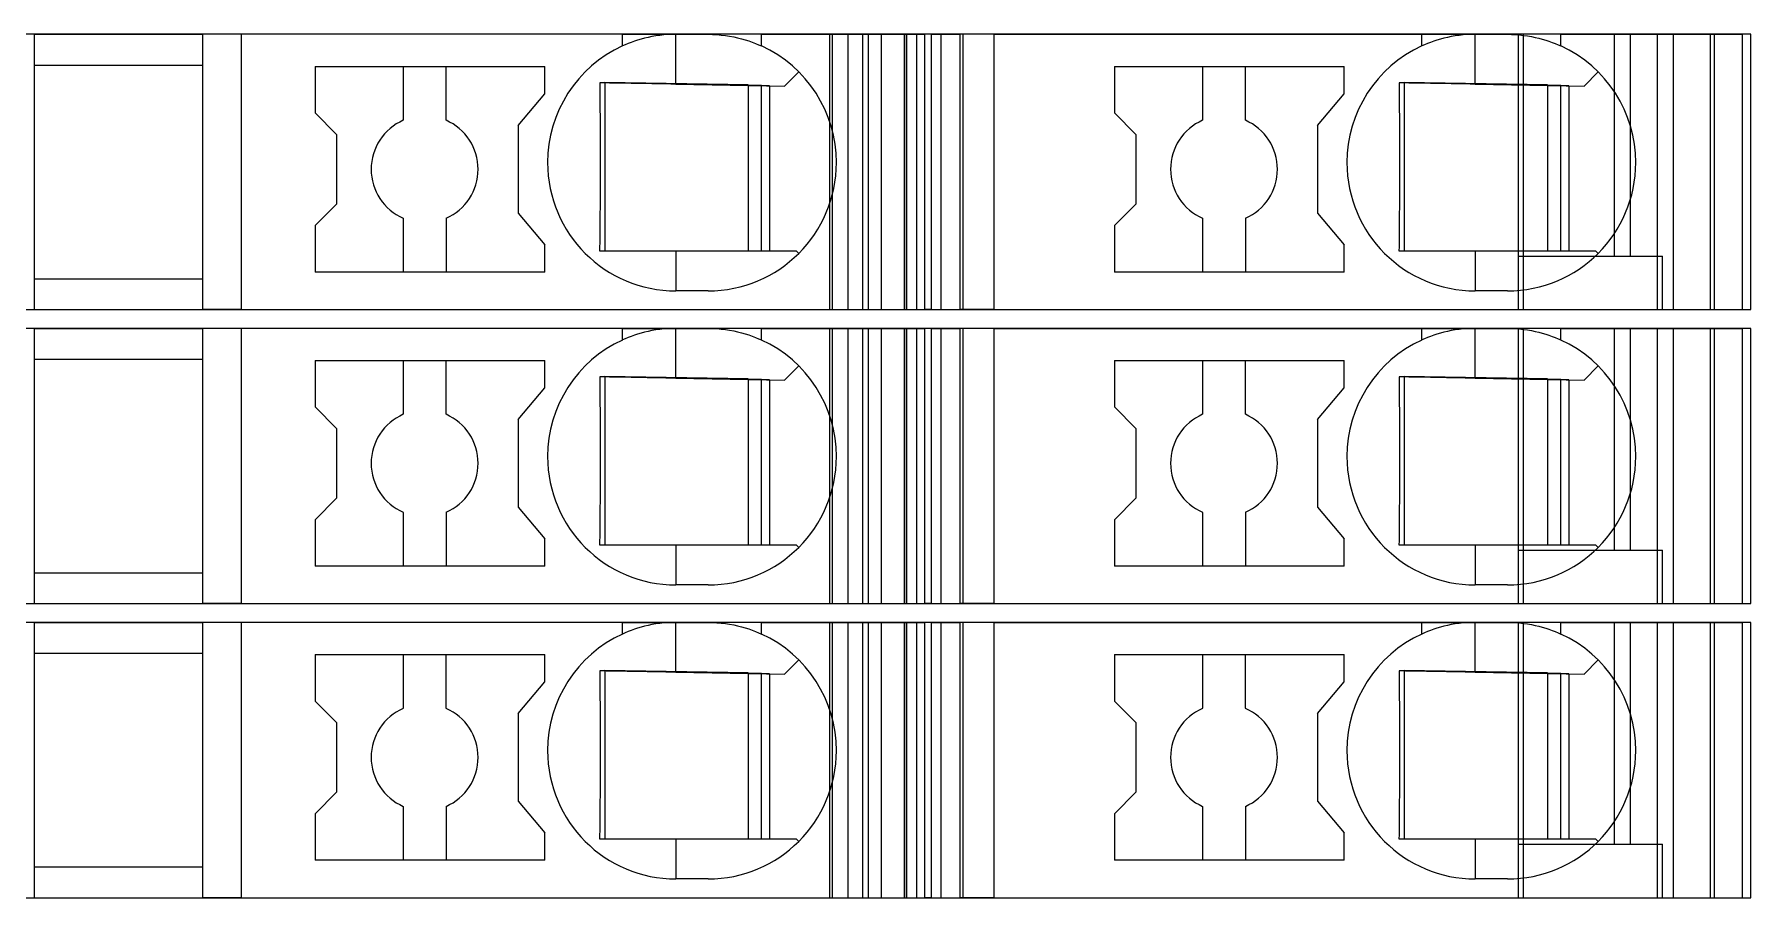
# Model space of a CAD drawing. Header units: millimetres. Extents: x 0 to 2100, y 0 to 1485.
# Drawn here: x 1258.05 to 1290.15, y 717.35 to 733.5 of the extents above; entities that cross this region are included whole.
import ezdxf
from ezdxf.enums import TextEntityAlignment as Align

# ---------------------------------------------------------------- set-up
doc = ezdxf.new("R2010")
doc.units = ezdxf.units.MM
for name, color, linetype, lineweight in [('EPLAN309', 5, 'Continuous', 5), ('EPLAN493', 5, 'Continuous', 5), ('MAIN-1', 7, 'Continuous', 5), ('MAIN-2', 7, 'Continuous', 5)]:
    doc.layers.add(name, color=color, linetype=linetype, lineweight=lineweight)
doc.styles.add('Tahoma', font='')
doc.styles.get('Tahoma').set_extended_font_data('Tahoma')

# ---------------------------------------------------------------- blocks, each defined once
blk = doc.blocks.new('EPLSYM_LibrarySPECIAL_Symbol12_Variant0_Placement8_12')
at = {"layer": 'EPLAN309', "lineweight": 13, "ltscale": 20}
blk.add_lwpolyline([(0, -5.15), (68.15, -5.15), (68.15, 0), (0, 0)], close=True, dxfattribs=at)
at = {"layer": 'EPLAN493', "color": 5, "style": 'Tahoma'}
blk.add_attdef('17_20450', text='', height=2.93475, dxfattribs=at).set_placement((0, -27.293475), align=Align.MIDDLE_RIGHT)
blk = doc.blocks.new('EPLSYM_LibrarySPECIAL_Symbol12_Variant0_Placement8_13')
at = {"layer": 'EPLAN309', "lineweight": 13, "ltscale": 20}
blk.add_lwpolyline([(0, -5.15), (68.15, -5.15), (68.15, 0), (0, 0)], close=True, dxfattribs=at)
at = {"layer": 'EPLAN493', "color": 5, "style": 'Tahoma'}
blk.add_attdef('17_20450', text='', height=2.93475, dxfattribs=at).set_placement((0, -27.293475), align=Align.MIDDLE_RIGHT)
blk = doc.blocks.new('EPLSYM_LibrarySPECIAL_Symbol12_Variant0_Placement8_14')
at = {"layer": 'EPLAN309', "lineweight": 13, "ltscale": 20}
blk.add_lwpolyline([(0, -5.15), (68.15, -5.15), (68.15, 0), (0, 0)], close=True, dxfattribs=at)
at = {"layer": 'EPLAN493', "color": 5, "style": 'Tahoma'}
blk.add_attdef('17_20450', text='', height=2.93475, dxfattribs=at).set_placement((0, -27.293475), align=Align.MIDDLE_RIGHT)

msp = doc.modelspace()

# ---------------------------------------------------------------- linework, layer by layer
at = {"layer": 'MAIN-1'}
for p, q in [((1258.05, 733.5), (1261.2, 733.5)), ((1258.05, 733.5), (1258.05, 728.35)), ((1261.919, 733.5), (1261.2, 733.5)), ((1261.2, 728.35), (1261.2, 733.5)), ((1269.05, 733.5), (1261.919, 733.5)), ((1261.919, 733.5), (1261.919, 728.35)), ((1269.05, 733.5), (1270.05, 733.5)), ((1269.05, 733.282), (1269.05, 733.5)), ((1269.821, 733.489), (1269.746, 733.481)), ((1269.897, 733.495), (1269.821, 733.489)), ((1269.973, 733.499), (1269.897, 733.495)), ((1270.05, 733.5), (1269.973, 733.499)), ((1270.05, 732.568), (1270.05, 733.5)), ((1270.05, 733.5), (1270.65, 733.5)), ((1270.65, 733.5), (1270.732, 733.499)), ((1271.65, 733.5), (1270.65, 733.5)), ((1270.732, 733.499), (1270.814, 733.494)), ((1270.814, 733.494), (1270.896, 733.487)), ((1270.896, 733.487), (1270.975, 733.478)), ((1271.65, 733.5), (1274.704, 733.5)), ((1271.65, 733.282), (1271.65, 733.5)), ((1274.832, 733.5), (1274.704, 733.5)), ((1274.704, 728.35), (1274.704, 733.5)), ((1274.832, 733.5), (1275.367, 733.5)), ((1274.832, 728.35), (1274.832, 733.5)), ((1276, 733.5), (1275.367, 733.5)), ((1275.367, 728.35), (1275.367, 733.5)), ((1276, 733.5), (1284, 733.5)), ((1276, 728.35), (1276, 733.5)), ((1284, 733.5), (1285, 733.5)), ((1284, 733.282), (1284, 733.5)), ((1284.771, 733.489), (1284.696, 733.481)), ((1284.847, 733.495), (1284.771, 733.489)), ((1284.923, 733.499), (1284.847, 733.495)), ((1285, 733.5), (1284.923, 733.499)), ((1285, 732.568), (1285, 733.5)), ((1285, 733.5), (1285.6, 733.5)), ((1285.6, 733.5), (1285.677, 733.499)), ((1286.6, 733.5), (1285.6, 733.5)), ((1285.677, 733.499), (1285.753, 733.495)), ((1285.753, 733.495), (1285.829, 733.489)), ((1285.829, 733.489), (1285.904, 733.481)), ((1286.6, 733.5), (1290, 733.5)), ((1286.6, 733.282), (1286.6, 733.5)), ((1290, 728.35), (1290, 733.5)), ((1269.102, 733.305), (1269.05, 733.282)), ((1269.156, 733.327), (1269.102, 733.305)), ((1269.213, 733.349), (1269.156, 733.327)), ((1269.272, 733.37), (1269.213, 733.349)), ((1269.333, 733.39), (1269.272, 733.37)), ((1269.397, 733.409), (1269.333, 733.39)), ((1269.463, 733.427), (1269.397, 733.409)), ((1269.531, 733.443), (1269.463, 733.427)), ((1269.601, 733.458), (1269.531, 733.443)), ((1269.673, 733.47), (1269.601, 733.458)), ((1269.746, 733.481), (1269.673, 733.47)), ((1270.975, 733.478), (1271.053, 733.466)), ((1271.053, 733.466), (1271.13, 733.452)), ((1271.13, 733.452), (1271.204, 733.435)), ((1271.204, 733.435), (1271.275, 733.417)), ((1271.275, 733.417), (1271.345, 733.397)), ((1271.345, 733.397), (1271.411, 733.376)), ((1271.411, 733.376), (1271.475, 733.354)), ((1271.475, 733.354), (1271.536, 733.331)), ((1271.536, 733.331), (1271.594, 733.306)), ((1271.594, 733.306), (1271.65, 733.282)), ((1284.052, 733.305), (1284, 733.282)), ((1284.106, 733.327), (1284.052, 733.305)), ((1284.163, 733.349), (1284.106, 733.327)), ((1284.222, 733.37), (1284.163, 733.349)), ((1284.283, 733.39), (1284.222, 733.37)), ((1284.347, 733.409), (1284.283, 733.39)), ((1284.413, 733.427), (1284.347, 733.409)), ((1284.481, 733.443), (1284.413, 733.427)), ((1284.551, 733.458), (1284.481, 733.443)), ((1284.622, 733.47), (1284.551, 733.458)), ((1284.696, 733.481), (1284.622, 733.47)), ((1285.904, 733.481), (1285.978, 733.47)), ((1285.978, 733.47), (1286.049, 733.458)), ((1286.049, 733.458), (1286.119, 733.443)), ((1286.119, 733.443), (1286.187, 733.427)), ((1286.187, 733.427), (1286.253, 733.409)), ((1286.253, 733.409), (1286.317, 733.39)), ((1286.317, 733.39), (1286.378, 733.37)), ((1286.378, 733.37), (1286.437, 733.349)), ((1286.437, 733.349), (1286.494, 733.327)), ((1286.494, 733.327), (1286.548, 733.305)), ((1286.548, 733.305), (1286.6, 733.282)), ((1258.05, 732.925), (1261.2, 732.925)), ((1263.3, 732.9), (1263.3, 732.029)), ((1263.3, 732.9), (1267.6, 732.9)), ((1264.95, 732.9), (1264.95, 731.892)), ((1265.75, 731.892), (1265.75, 732.9)), ((1267.6, 732.389), (1267.6, 732.9)), ((1278.25, 732.9), (1278.25, 732.029)), ((1278.25, 732.9), (1282.55, 732.9)), ((1279.9, 732.9), (1279.9, 731.892)), ((1280.7, 731.892), (1280.7, 732.9)), ((1282.55, 732.389), (1282.55, 732.9)), ((1268.624, 732.592), (1268.625, 732.522)), ((1268.685, 732.591), (1268.624, 732.592)), ((1268.746, 732.59), (1268.685, 732.591)), ((1268.721, 732.591), (1268.721, 729.45)), ((1268.809, 732.589), (1268.746, 732.59)), ((1268.873, 732.588), (1268.809, 732.589)), ((1268.937, 732.587), (1268.873, 732.588)), ((1269.003, 732.586), (1268.937, 732.587)), ((1269.071, 732.585), (1269.003, 732.586)), ((1269.14, 732.584), (1269.071, 732.585)), ((1269.21, 732.582), (1269.14, 732.584)), ((1269.283, 732.581), (1269.21, 732.582)), ((1269.358, 732.58), (1269.283, 732.581)), ((1269.435, 732.579), (1269.358, 732.58)), ((1269.514, 732.577), (1269.435, 732.579)), ((1269.597, 732.576), (1269.514, 732.577)), ((1269.682, 732.575), (1269.597, 732.576)), ((1269.771, 732.573), (1269.682, 732.575)), ((1269.862, 732.571), (1269.771, 732.573)), ((1269.955, 732.57), (1269.862, 732.571)), ((1270.05, 732.568), (1269.955, 732.57)), ((1270.05, 732.568), (1272.083, 732.533)), ((1271.4, 732.545), (1271.4, 729.45)), ((1271.65, 729.45), (1271.65, 732.54)), ((1271.8, 732.538), (1271.8, 729.45)), ((1272.083, 732.533), (1272.347, 732.797)), ((1283.574, 732.592), (1283.574, 732.522)), ((1283.635, 732.591), (1283.574, 732.592)), ((1283.696, 732.59), (1283.635, 732.591)), ((1283.671, 732.591), (1283.671, 729.45)), ((1283.759, 732.589), (1283.696, 732.59)), ((1283.822, 732.588), (1283.759, 732.589)), ((1283.887, 732.587), (1283.822, 732.588)), ((1283.953, 732.586), (1283.887, 732.587)), ((1284.021, 732.585), (1283.953, 732.586)), ((1284.09, 732.584), (1284.021, 732.585)), ((1284.16, 732.582), (1284.09, 732.584)), ((1284.233, 732.581), (1284.16, 732.582)), ((1284.307, 732.58), (1284.233, 732.581)), ((1284.385, 732.579), (1284.307, 732.58)), ((1284.464, 732.577), (1284.385, 732.579)), ((1284.547, 732.576), (1284.464, 732.577)), ((1284.632, 732.575), (1284.547, 732.576)), ((1284.72, 732.573), (1284.632, 732.575)), ((1284.812, 732.571), (1284.72, 732.573)), ((1284.905, 732.57), (1284.812, 732.571)), ((1285, 732.568), (1284.905, 732.57)), ((1285, 732.568), (1287.033, 732.533)), ((1286.35, 732.545), (1286.35, 729.45)), ((1286.6, 729.45), (1286.6, 732.54)), ((1286.75, 732.538), (1286.75, 729.45)), ((1287.033, 732.533), (1287.297, 732.797)), ((1267.1, 731.793), (1267.6, 732.389)), ((1268.625, 732.522), (1268.625, 732.45)), ((1268.625, 732.45), (1268.626, 732.377)), ((1268.626, 732.377), (1268.627, 732.303)), ((1268.627, 732.303), (1268.628, 732.227)), ((1268.628, 732.227), (1268.628, 732.149)), ((1282.05, 731.793), (1282.55, 732.389)), ((1283.574, 732.522), (1283.575, 732.45)), ((1283.575, 732.45), (1283.576, 732.377)), ((1283.576, 732.377), (1283.577, 732.303)), ((1283.577, 732.303), (1283.577, 732.227)), ((1283.577, 732.227), (1283.578, 732.149)), ((1263.7, 731.629), (1263.3, 732.029)), ((1268.628, 732.149), (1268.629, 732.07)), ((1268.629, 732.07), (1268.63, 731.988)), ((1268.63, 731.988), (1268.63, 731.904)), ((1268.63, 731.904), (1268.631, 731.817)), ((1278.65, 731.629), (1278.25, 732.029)), ((1283.578, 732.149), (1283.579, 732.07)), ((1283.579, 732.07), (1283.58, 731.988)), ((1283.58, 731.988), (1283.58, 731.904)), ((1283.58, 731.904), (1283.581, 731.817)), ((1263.7, 731.629), (1263.7, 730.321)), ((1267.1, 731.793), (1267.1, 730.157)), ((1268.631, 731.817), (1268.631, 731.726)), ((1268.631, 731.726), (1268.632, 731.632)), ((1268.632, 731.632), (1268.633, 731.534)), ((1278.65, 731.629), (1278.65, 730.321)), ((1282.05, 731.793), (1282.05, 730.157)), ((1283.581, 731.817), (1283.581, 731.726)), ((1283.581, 731.726), (1283.582, 731.632)), ((1283.582, 731.632), (1283.582, 731.534)), ((1268.633, 731.534), (1268.633, 731.431)), ((1268.633, 731.431), (1268.633, 731.324)), ((1268.633, 731.324), (1268.633, 731.213)), ((1283.582, 731.534), (1283.583, 731.431)), ((1283.583, 731.431), (1283.583, 731.324)), ((1283.583, 731.324), (1283.583, 731.213)), ((1268.633, 731.213), (1268.634, 731.1)), ((1268.634, 731.1), (1268.633, 730.979)), ((1268.633, 730.979), (1268.633, 730.861)), ((1283.583, 731.213), (1283.583, 731.1)), ((1283.583, 731.1), (1283.583, 730.979)), ((1283.583, 730.979), (1283.583, 730.861)), ((1268.633, 730.747), (1268.632, 730.638)), ((1268.632, 730.638), (1268.632, 730.534)), ((1268.633, 730.861), (1268.633, 730.747)), ((1283.583, 730.747), (1283.582, 730.638)), ((1283.582, 730.638), (1283.582, 730.534)), ((1283.583, 730.861), (1283.583, 730.747)), ((1263.7, 730.321), (1263.3, 729.921)), ((1268.631, 730.339), (1268.63, 730.248)), ((1268.632, 730.534), (1268.631, 730.434)), ((1268.631, 730.434), (1268.631, 730.339)), ((1278.65, 730.321), (1278.25, 729.921)), ((1283.581, 730.339), (1283.58, 730.248)), ((1283.582, 730.534), (1283.581, 730.434)), ((1283.581, 730.434), (1283.581, 730.339)), ((1264.95, 730.058), (1264.95, 729.05)), ((1265.75, 730.058), (1265.75, 729.05)), ((1267.1, 730.157), (1267.6, 729.561)), ((1268.628, 729.99), (1268.627, 729.908)), ((1268.629, 730.159), (1268.628, 730.073)), ((1268.628, 730.073), (1268.628, 729.99)), ((1268.63, 730.248), (1268.629, 730.159)), ((1279.9, 730.058), (1279.9, 729.05)), ((1280.7, 730.058), (1280.7, 729.05)), ((1282.05, 730.157), (1282.55, 729.561)), ((1283.578, 729.99), (1283.577, 729.908)), ((1283.579, 730.159), (1283.578, 730.073)), ((1283.578, 730.073), (1283.578, 729.99)), ((1283.58, 730.248), (1283.579, 730.159)), ((1263.3, 729.921), (1263.3, 729.05)), ((1268.625, 729.75), (1268.624, 729.674)), ((1268.624, 729.674), (1268.624, 729.598)), ((1268.626, 729.829), (1268.625, 729.75)), ((1268.627, 729.908), (1268.626, 729.829)), ((1278.25, 729.921), (1278.25, 729.05)), ((1283.575, 729.75), (1283.574, 729.674)), ((1283.574, 729.674), (1283.574, 729.598)), ((1283.576, 729.829), (1283.575, 729.75)), ((1283.577, 729.908), (1283.576, 729.829)), ((1267.6, 729.05), (1267.6, 729.561)), ((1268.623, 729.524), (1268.622, 729.45)), ((1268.622, 729.45), (1268.683, 729.45)), ((1268.624, 729.598), (1268.623, 729.524)), ((1268.683, 729.45), (1268.746, 729.45)), ((1268.746, 729.45), (1268.809, 729.45)), ((1268.809, 729.45), (1268.873, 729.45)), ((1268.873, 729.45), (1268.939, 729.45)), ((1268.939, 729.45), (1269.005, 729.45)), ((1269.005, 729.45), (1269.074, 729.45)), ((1269.074, 729.45), (1269.144, 729.45)), ((1269.144, 729.45), (1269.215, 729.45)), ((1269.215, 729.45), (1269.289, 729.45)), ((1269.289, 729.45), (1269.364, 729.45)), ((1269.364, 729.45), (1269.442, 729.45)), ((1269.442, 729.45), (1269.522, 729.45)), ((1269.522, 729.45), (1269.605, 729.45)), ((1269.605, 729.45), (1269.69, 729.45)), ((1269.69, 729.45), (1269.778, 729.45)), ((1269.778, 729.45), (1269.867, 729.45)), ((1269.867, 729.45), (1269.958, 729.45)), ((1269.958, 729.45), (1270.05, 729.45)), ((1270.05, 729.45), (1272.3, 729.45)), ((1270.05, 729.45), (1270.05, 728.7)), ((1272.347, 729.403), (1272.3, 729.45)), ((1282.55, 729.05), (1282.55, 729.561)), ((1283.573, 729.524), (1283.572, 729.45)), ((1283.572, 729.45), (1283.633, 729.45)), ((1283.574, 729.598), (1283.573, 729.524)), ((1283.633, 729.45), (1283.695, 729.45)), ((1283.695, 729.45), (1283.759, 729.45)), ((1283.759, 729.45), (1283.823, 729.45)), ((1283.823, 729.45), (1283.889, 729.45)), ((1283.889, 729.45), (1283.955, 729.45)), ((1283.955, 729.45), (1284.024, 729.45)), ((1284.024, 729.45), (1284.093, 729.45)), ((1284.093, 729.45), (1284.165, 729.45)), ((1284.165, 729.45), (1284.239, 729.45)), ((1284.239, 729.45), (1284.314, 729.45)), ((1284.314, 729.45), (1284.392, 729.45)), ((1284.392, 729.45), (1284.472, 729.45)), ((1284.472, 729.45), (1284.555, 729.45)), ((1284.555, 729.45), (1284.64, 729.45)), ((1284.64, 729.45), (1284.727, 729.45)), ((1284.727, 729.45), (1284.817, 729.45)), ((1284.817, 729.45), (1284.908, 729.45)), ((1284.908, 729.45), (1285, 729.45)), ((1285, 729.45), (1285, 728.7)), ((1285, 729.45), (1287.25, 729.45)), ((1287.297, 729.403), (1287.25, 729.45)), ((1267.6, 729.05), (1263.3, 729.05)), ((1282.55, 729.05), (1278.25, 729.05)), ((1258.05, 728.925), (1261.2, 728.925)), ((1270.65, 728.7), (1270.05, 728.7)), ((1285.6, 728.7), (1285, 728.7)), ((1258.05, 728.35), (1261.2, 728.35)), ((1261.919, 728.35), (1261.2, 728.35)), ((1261.919, 728.35), (1274.704, 728.35)), ((1273.544, 728.35), (1273.544, 728.35)), ((1273.65, 728.35), (1273.65, 728.35)), ((1274.832, 728.35), (1274.704, 728.35)), ((1274.832, 728.35), (1275.367, 728.35)), ((1276, 728.35), (1275.367, 728.35)), ((1276, 728.35), (1290, 728.35)), ((1288.5, 728.35), (1288.5, 728.35)), ((1258.05, 728), (1261.2, 728)), ((1258.05, 728), (1258.05, 722.85)), ((1261.919, 728), (1261.2, 728)), ((1261.2, 722.85), (1261.2, 728)), ((1269.05, 728), (1261.919, 728)), ((1261.919, 728), (1261.919, 722.85)), ((1269.05, 728), (1270.05, 728)), ((1269.05, 727.782), (1269.05, 728)), ((1269.102, 727.805), (1269.05, 727.782)), ((1269.156, 727.827), (1269.102, 727.805)), ((1269.213, 727.849), (1269.156, 727.827)), ((1269.272, 727.87), (1269.213, 727.849)), ((1269.333, 727.89), (1269.272, 727.87)), ((1269.397, 727.909), (1269.333, 727.89)), ((1269.463, 727.927), (1269.397, 727.909)), ((1269.531, 727.943), (1269.463, 727.927)), ((1269.601, 727.958), (1269.531, 727.943)), ((1269.673, 727.97), (1269.601, 727.958)), ((1269.746, 727.981), (1269.673, 727.97)), ((1269.821, 727.989), (1269.746, 727.981)), ((1269.897, 727.995), (1269.821, 727.989)), ((1269.973, 727.999), (1269.897, 727.995)), ((1270.05, 728), (1269.973, 727.999)), ((1270.05, 727.068), (1270.05, 728)), ((1270.05, 728), (1270.65, 728)), ((1270.65, 728), (1270.732, 727.999)), ((1271.65, 728), (1270.65, 728)), ((1270.732, 727.999), (1270.814, 727.994)), ((1270.814, 727.994), (1270.896, 727.987)), ((1270.896, 727.987), (1270.975, 727.978)), ((1270.975, 727.978), (1271.053, 727.966)), ((1271.053, 727.966), (1271.13, 727.952)), ((1271.13, 727.952), (1271.204, 727.935)), ((1271.204, 727.935), (1271.275, 727.917)), ((1271.275, 727.917), (1271.345, 727.897)), ((1271.345, 727.897), (1271.411, 727.876)), ((1271.411, 727.876), (1271.475, 727.854)), ((1271.475, 727.854), (1271.536, 727.831)), ((1271.536, 727.831), (1271.594, 727.806)), ((1271.594, 727.806), (1271.65, 727.782)), ((1271.65, 728), (1274.704, 728)), ((1271.65, 727.782), (1271.65, 728)), ((1274.832, 728), (1274.704, 728)), ((1274.704, 722.85), (1274.704, 728)), ((1274.832, 728), (1275.367, 728)), ((1274.832, 722.85), (1274.832, 728)), ((1276, 728), (1275.367, 728)), ((1275.367, 722.85), (1275.367, 728)), ((1276, 728), (1284, 728)), ((1276, 722.85), (1276, 728)), ((1284, 728), (1285, 728)), ((1284, 727.782), (1284, 728)), ((1284.052, 727.805), (1284, 727.782)), ((1284.106, 727.827), (1284.052, 727.805)), ((1284.163, 727.849), (1284.106, 727.827)), ((1284.222, 727.87), (1284.163, 727.849)), ((1284.283, 727.89), (1284.222, 727.87)), ((1284.347, 727.909), (1284.283, 727.89)), ((1284.413, 727.927), (1284.347, 727.909)), ((1284.481, 727.943), (1284.413, 727.927)), ((1284.551, 727.958), (1284.481, 727.943)), ((1284.622, 727.97), (1284.551, 727.958)), ((1284.696, 727.981), (1284.622, 727.97)), ((1284.771, 727.989), (1284.696, 727.981)), ((1284.847, 727.995), (1284.771, 727.989)), ((1284.923, 727.999), (1284.847, 727.995)), ((1285, 728), (1284.923, 727.999)), ((1285, 727.068), (1285, 728)), ((1285, 728), (1285.6, 728)), ((1285.6, 728), (1285.677, 727.999)), ((1286.6, 728), (1285.6, 728)), ((1285.677, 727.999), (1285.753, 727.995)), ((1285.753, 727.995), (1285.829, 727.989)), ((1285.829, 727.989), (1285.904, 727.981)), ((1285.904, 727.981), (1285.978, 727.97)), ((1285.978, 727.97), (1286.049, 727.958)), ((1286.049, 727.958), (1286.119, 727.943)), ((1286.119, 727.943), (1286.187, 727.927)), ((1286.187, 727.927), (1286.253, 727.909)), ((1286.253, 727.909), (1286.317, 727.89)), ((1286.317, 727.89), (1286.378, 727.87)), ((1286.378, 727.87), (1286.437, 727.849)), ((1286.437, 727.849), (1286.494, 727.827)), ((1286.494, 727.827), (1286.548, 727.805)), ((1286.548, 727.805), (1286.6, 727.782)), ((1286.6, 728), (1290, 728)), ((1286.6, 727.782), (1286.6, 728)), ((1290, 722.85), (1290, 728)), ((1258.05, 727.425), (1261.2, 727.425)), ((1263.3, 727.4), (1263.3, 726.529)), ((1263.3, 727.4), (1267.6, 727.4)), ((1264.95, 727.4), (1264.95, 726.392)), ((1265.75, 726.392), (1265.75, 727.4)), ((1267.6, 726.889), (1267.6, 727.4)), ((1278.25, 727.4), (1278.25, 726.529)), ((1278.25, 727.4), (1282.55, 727.4)), ((1279.9, 727.4), (1279.9, 726.392)), ((1280.7, 726.392), (1280.7, 727.4)), ((1282.55, 726.889), (1282.55, 727.4)), ((1268.624, 727.092), (1268.625, 727.022)), ((1268.685, 727.091), (1268.624, 727.092)), ((1268.746, 727.09), (1268.685, 727.091)), ((1268.721, 727.091), (1268.721, 723.95)), ((1268.809, 727.089), (1268.746, 727.09)), ((1268.873, 727.088), (1268.809, 727.089)), ((1268.937, 727.087), (1268.873, 727.088)), ((1269.003, 727.086), (1268.937, 727.087)), ((1269.071, 727.085), (1269.003, 727.086)), ((1269.14, 727.084), (1269.071, 727.085)), ((1269.21, 727.082), (1269.14, 727.084)), ((1269.283, 727.081), (1269.21, 727.082)), ((1269.358, 727.08), (1269.283, 727.081)), ((1269.435, 727.079), (1269.358, 727.08)), ((1269.514, 727.077), (1269.435, 727.079)), ((1269.597, 727.076), (1269.514, 727.077)), ((1269.682, 727.075), (1269.597, 727.076)), ((1269.771, 727.073), (1269.682, 727.075)), ((1269.862, 727.071), (1269.771, 727.073)), ((1269.955, 727.07), (1269.862, 727.071)), ((1270.05, 727.068), (1269.955, 727.07)), ((1270.05, 727.068), (1272.083, 727.033)), ((1272.083, 727.033), (1272.347, 727.297)), ((1283.574, 727.092), (1283.574, 727.022)), ((1283.635, 727.091), (1283.574, 727.092)), ((1283.696, 727.09), (1283.635, 727.091)), ((1283.671, 727.091), (1283.671, 723.95)), ((1283.759, 727.089), (1283.696, 727.09)), ((1283.822, 727.088), (1283.759, 727.089)), ((1283.887, 727.087), (1283.822, 727.088)), ((1283.953, 727.086), (1283.887, 727.087)), ((1284.021, 727.085), (1283.953, 727.086)), ((1284.09, 727.084), (1284.021, 727.085)), ((1284.16, 727.082), (1284.09, 727.084)), ((1284.233, 727.081), (1284.16, 727.082)), ((1284.307, 727.08), (1284.233, 727.081)), ((1284.385, 727.079), (1284.307, 727.08)), ((1284.464, 727.077), (1284.385, 727.079)), ((1284.547, 727.076), (1284.464, 727.077)), ((1284.632, 727.075), (1284.547, 727.076)), ((1284.72, 727.073), (1284.632, 727.075)), ((1284.812, 727.071), (1284.72, 727.073)), ((1284.905, 727.07), (1284.812, 727.071)), ((1285, 727.068), (1284.905, 727.07)), ((1285, 727.068), (1287.033, 727.033)), ((1287.033, 727.033), (1287.297, 727.297)), ((1267.1, 726.293), (1267.6, 726.889)), ((1268.625, 727.022), (1268.625, 726.95)), ((1268.625, 726.95), (1268.626, 726.877)), ((1268.626, 726.877), (1268.627, 726.803)), ((1268.627, 726.803), (1268.628, 726.727)), ((1271.4, 727.045), (1271.4, 723.95)), ((1271.65, 723.95), (1271.65, 727.04)), ((1271.8, 727.038), (1271.8, 723.95)), ((1282.05, 726.293), (1282.55, 726.889)), ((1283.574, 727.022), (1283.575, 726.95)), ((1283.575, 726.95), (1283.576, 726.877)), ((1283.576, 726.877), (1283.577, 726.803)), ((1283.577, 726.803), (1283.577, 726.727)), ((1286.35, 727.045), (1286.35, 723.95)), ((1286.6, 723.95), (1286.6, 727.04)), ((1286.75, 727.038), (1286.75, 723.95)), ((1263.7, 726.129), (1263.3, 726.529)), ((1268.628, 726.727), (1268.628, 726.649)), ((1268.628, 726.649), (1268.629, 726.57)), ((1268.629, 726.57), (1268.63, 726.488)), ((1268.63, 726.488), (1268.63, 726.404)), ((1278.65, 726.129), (1278.25, 726.529)), ((1283.577, 726.727), (1283.578, 726.649)), ((1283.578, 726.649), (1283.579, 726.57)), ((1283.579, 726.57), (1283.58, 726.488)), ((1283.58, 726.488), (1283.58, 726.404)), ((1263.7, 726.129), (1263.7, 724.821)), ((1267.1, 726.293), (1267.1, 724.657)), ((1268.63, 726.404), (1268.631, 726.317)), ((1268.631, 726.317), (1268.631, 726.226)), ((1268.631, 726.226), (1268.632, 726.132)), ((1268.632, 726.132), (1268.633, 726.034)), ((1278.65, 726.129), (1278.65, 724.821)), ((1282.05, 726.293), (1282.05, 724.657)), ((1283.58, 726.404), (1283.581, 726.317)), ((1283.581, 726.317), (1283.581, 726.226)), ((1283.581, 726.226), (1283.582, 726.132)), ((1283.582, 726.132), (1283.582, 726.034)), ((1268.633, 726.034), (1268.633, 725.931)), ((1268.633, 725.931), (1268.633, 725.824)), ((1268.633, 725.824), (1268.633, 725.713)), ((1283.582, 726.034), (1283.583, 725.931)), ((1283.583, 725.931), (1283.583, 725.824)), ((1283.583, 725.824), (1283.583, 725.713)), ((1268.633, 725.713), (1268.634, 725.6)), ((1268.634, 725.6), (1268.633, 725.479)), ((1268.633, 725.479), (1268.633, 725.361)), ((1283.583, 725.713), (1283.583, 725.6)), ((1283.583, 725.6), (1283.583, 725.479)), ((1283.583, 725.479), (1283.583, 725.361)), ((1268.633, 725.247), (1268.632, 725.138)), ((1268.633, 725.361), (1268.633, 725.247)), ((1283.583, 725.247), (1283.582, 725.138)), ((1283.583, 725.361), (1283.583, 725.247)), ((1263.7, 724.821), (1263.3, 724.421)), ((1268.631, 724.839), (1268.63, 724.748)), ((1268.632, 725.034), (1268.631, 724.934)), ((1268.631, 724.934), (1268.631, 724.839)), ((1268.632, 725.138), (1268.632, 725.034)), ((1278.65, 724.821), (1278.25, 724.421)), ((1283.581, 724.839), (1283.58, 724.748)), ((1283.582, 725.034), (1283.581, 724.934)), ((1283.581, 724.934), (1283.581, 724.839)), ((1283.582, 725.138), (1283.582, 725.034)), ((1264.95, 724.558), (1264.95, 723.55)), ((1265.75, 724.558), (1265.75, 723.55)), ((1267.1, 724.657), (1267.6, 724.061)), ((1268.629, 724.659), (1268.628, 724.573)), ((1268.628, 724.573), (1268.628, 724.49)), ((1268.63, 724.748), (1268.629, 724.659)), ((1279.9, 724.558), (1279.9, 723.55)), ((1280.7, 724.558), (1280.7, 723.55)), ((1282.05, 724.657), (1282.55, 724.061)), ((1283.579, 724.659), (1283.578, 724.573)), ((1283.578, 724.573), (1283.578, 724.49)), ((1283.58, 724.748), (1283.579, 724.659)), ((1263.3, 724.421), (1263.3, 723.55)), ((1268.625, 724.25), (1268.624, 724.174)), ((1268.626, 724.329), (1268.625, 724.25)), ((1268.627, 724.408), (1268.626, 724.329)), ((1268.628, 724.49), (1268.627, 724.408)), ((1278.25, 724.421), (1278.25, 723.55)), ((1283.575, 724.25), (1283.574, 724.174)), ((1283.576, 724.329), (1283.575, 724.25)), ((1283.577, 724.408), (1283.576, 724.329)), ((1283.578, 724.49), (1283.577, 724.408)), ((1267.6, 723.55), (1267.6, 724.061)), ((1268.623, 724.024), (1268.622, 723.95)), ((1268.622, 723.95), (1268.683, 723.95)), ((1268.624, 724.098), (1268.623, 724.024)), ((1268.624, 724.174), (1268.624, 724.098)), ((1268.683, 723.95), (1268.746, 723.95)), ((1268.746, 723.95), (1268.809, 723.95)), ((1268.809, 723.95), (1268.873, 723.95)), ((1268.873, 723.95), (1268.939, 723.95)), ((1268.939, 723.95), (1269.005, 723.95)), ((1269.005, 723.95), (1269.074, 723.95)), ((1269.074, 723.95), (1269.144, 723.95)), ((1269.144, 723.95), (1269.215, 723.95)), ((1269.215, 723.95), (1269.289, 723.95)), ((1269.289, 723.95), (1269.364, 723.95)), ((1269.364, 723.95), (1269.442, 723.95)), ((1269.442, 723.95), (1269.522, 723.95)), ((1269.522, 723.95), (1269.605, 723.95)), ((1269.605, 723.95), (1269.69, 723.95)), ((1269.69, 723.95), (1269.778, 723.95)), ((1269.778, 723.95), (1269.867, 723.95)), ((1269.867, 723.95), (1269.958, 723.95)), ((1269.958, 723.95), (1270.05, 723.95)), ((1270.05, 723.95), (1272.3, 723.95)), ((1270.05, 723.95), (1270.05, 723.2)), ((1272.347, 723.903), (1272.3, 723.95)), ((1282.55, 723.55), (1282.55, 724.061)), ((1283.573, 724.024), (1283.572, 723.95)), ((1283.572, 723.95), (1283.633, 723.95)), ((1283.574, 724.098), (1283.573, 724.024)), ((1283.574, 724.174), (1283.574, 724.098)), ((1283.633, 723.95), (1283.695, 723.95)), ((1283.695, 723.95), (1283.759, 723.95)), ((1283.759, 723.95), (1283.823, 723.95)), ((1283.823, 723.95), (1283.889, 723.95)), ((1283.889, 723.95), (1283.955, 723.95)), ((1283.955, 723.95), (1284.024, 723.95)), ((1284.024, 723.95), (1284.093, 723.95)), ((1284.093, 723.95), (1284.165, 723.95)), ((1284.165, 723.95), (1284.239, 723.95)), ((1284.239, 723.95), (1284.314, 723.95)), ((1284.314, 723.95), (1284.392, 723.95)), ((1284.392, 723.95), (1284.472, 723.95)), ((1284.472, 723.95), (1284.555, 723.95)), ((1284.555, 723.95), (1284.64, 723.95)), ((1284.64, 723.95), (1284.727, 723.95)), ((1284.727, 723.95), (1284.817, 723.95)), ((1284.817, 723.95), (1284.908, 723.95)), ((1284.908, 723.95), (1285, 723.95)), ((1285, 723.95), (1285, 723.2)), ((1285, 723.95), (1287.25, 723.95)), ((1287.297, 723.903), (1287.25, 723.95)), ((1267.6, 723.55), (1263.3, 723.55)), ((1282.55, 723.55), (1278.25, 723.55)), ((1258.05, 723.425), (1261.2, 723.425)), ((1270.65, 723.2), (1270.05, 723.2)), ((1285.6, 723.2), (1285, 723.2)), ((1258.05, 722.85), (1261.2, 722.85)), ((1261.919, 722.85), (1261.2, 722.85)), ((1261.919, 722.85), (1274.704, 722.85)), ((1273.544, 722.85), (1273.544, 722.85)), ((1273.65, 722.85), (1273.65, 722.85)), ((1274.832, 722.85), (1274.704, 722.85)), ((1274.832, 722.85), (1275.367, 722.85)), ((1276, 722.85), (1275.367, 722.85)), ((1276, 722.85), (1290, 722.85)), ((1288.5, 722.85), (1288.5, 722.85)), ((1258.05, 722.5), (1261.2, 722.5)), ((1258.05, 722.5), (1258.05, 717.35)), ((1261.919, 722.5), (1261.2, 722.5)), ((1261.2, 717.35), (1261.2, 722.5)), ((1269.05, 722.5), (1261.919, 722.5)), ((1261.919, 722.5), (1261.919, 717.35)), ((1269.05, 722.5), (1270.05, 722.5)), ((1269.05, 722.282), (1269.05, 722.5)), ((1269.102, 722.305), (1269.05, 722.282)), ((1269.156, 722.327), (1269.102, 722.305)), ((1269.213, 722.349), (1269.156, 722.327)), ((1269.272, 722.37), (1269.213, 722.349)), ((1269.333, 722.39), (1269.272, 722.37)), ((1269.397, 722.409), (1269.333, 722.39)), ((1269.463, 722.427), (1269.397, 722.409)), ((1269.531, 722.443), (1269.463, 722.427)), ((1269.601, 722.458), (1269.531, 722.443)), ((1269.673, 722.47), (1269.601, 722.458)), ((1269.746, 722.481), (1269.673, 722.47)), ((1269.821, 722.489), (1269.746, 722.481)), ((1269.897, 722.495), (1269.821, 722.489)), ((1269.973, 722.499), (1269.897, 722.495)), ((1270.05, 722.5), (1269.973, 722.499)), ((1270.05, 721.568), (1270.05, 722.5)), ((1270.05, 722.5), (1270.65, 722.5)), ((1270.65, 722.5), (1270.732, 722.499)), ((1271.65, 722.5), (1270.65, 722.5)), ((1270.732, 722.499), (1270.814, 722.494)), ((1270.814, 722.494), (1270.896, 722.487)), ((1270.896, 722.487), (1270.975, 722.478)), ((1270.975, 722.478), (1271.053, 722.466)), ((1271.053, 722.466), (1271.13, 722.452)), ((1271.13, 722.452), (1271.204, 722.435)), ((1271.204, 722.435), (1271.275, 722.417)), ((1271.275, 722.417), (1271.345, 722.397)), ((1271.345, 722.397), (1271.411, 722.376)), ((1271.411, 722.376), (1271.475, 722.354)), ((1271.475, 722.354), (1271.536, 722.331)), ((1271.536, 722.331), (1271.594, 722.306)), ((1271.594, 722.306), (1271.65, 722.282)), ((1271.65, 722.5), (1274.704, 722.5)), ((1271.65, 722.282), (1271.65, 722.5)), ((1274.832, 722.5), (1274.704, 722.5)), ((1274.704, 717.35), (1274.704, 722.5)), ((1274.832, 722.5), (1275.367, 722.5)), ((1274.832, 717.35), (1274.832, 722.5)), ((1276, 722.5), (1275.367, 722.5)), ((1275.367, 717.35), (1275.367, 722.5)), ((1276, 722.5), (1284, 722.5)), ((1276, 717.35), (1276, 722.5)), ((1284, 722.5), (1285, 722.5)), ((1284, 722.282), (1284, 722.5)), ((1284.052, 722.305), (1284, 722.282)), ((1284.106, 722.327), (1284.052, 722.305)), ((1284.163, 722.349), (1284.106, 722.327)), ((1284.222, 722.37), (1284.163, 722.349)), ((1284.283, 722.39), (1284.222, 722.37)), ((1284.347, 722.409), (1284.283, 722.39)), ((1284.413, 722.427), (1284.347, 722.409)), ((1284.481, 722.443), (1284.413, 722.427)), ((1284.551, 722.458), (1284.481, 722.443)), ((1284.622, 722.47), (1284.551, 722.458)), ((1284.696, 722.481), (1284.622, 722.47)), ((1284.771, 722.489), (1284.696, 722.481)), ((1284.847, 722.495), (1284.771, 722.489)), ((1284.923, 722.499), (1284.847, 722.495)), ((1285, 722.5), (1284.923, 722.499)), ((1285, 721.568), (1285, 722.5)), ((1285, 722.5), (1285.6, 722.5)), ((1285.6, 722.5), (1285.677, 722.499)), ((1286.6, 722.5), (1285.6, 722.5)), ((1285.677, 722.499), (1285.753, 722.495)), ((1285.753, 722.495), (1285.829, 722.489)), ((1285.829, 722.489), (1285.904, 722.481)), ((1285.904, 722.481), (1285.978, 722.47)), ((1285.978, 722.47), (1286.049, 722.458)), ((1286.049, 722.458), (1286.119, 722.443)), ((1286.119, 722.443), (1286.187, 722.427)), ((1286.187, 722.427), (1286.253, 722.409)), ((1286.253, 722.409), (1286.317, 722.39)), ((1286.317, 722.39), (1286.378, 722.37)), ((1286.378, 722.37), (1286.437, 722.349)), ((1286.437, 722.349), (1286.494, 722.327)), ((1286.494, 722.327), (1286.548, 722.305)), ((1286.548, 722.305), (1286.6, 722.282)), ((1286.6, 722.5), (1290, 722.5)), ((1286.6, 722.282), (1286.6, 722.5)), ((1290, 717.35), (1290, 722.5)), ((1258.05, 721.925), (1261.2, 721.925)), ((1263.3, 721.9), (1263.3, 721.029)), ((1263.3, 721.9), (1267.6, 721.9)), ((1264.95, 721.9), (1264.95, 720.892)), ((1265.75, 720.892), (1265.75, 721.9)), ((1267.6, 721.389), (1267.6, 721.9)), ((1272.083, 721.533), (1272.347, 721.797)), ((1278.25, 721.9), (1278.25, 721.029)), ((1278.25, 721.9), (1282.55, 721.9)), ((1279.9, 721.9), (1279.9, 720.892)), ((1280.7, 720.892), (1280.7, 721.9)), ((1282.55, 721.389), (1282.55, 721.9)), ((1287.033, 721.533), (1287.297, 721.797)), ((1267.1, 720.793), (1267.6, 721.389)), ((1268.624, 721.592), (1268.625, 721.522)), ((1268.685, 721.591), (1268.624, 721.592)), ((1268.625, 721.522), (1268.625, 721.45)), ((1268.625, 721.45), (1268.626, 721.377)), ((1268.626, 721.377), (1268.627, 721.303)), ((1268.627, 721.303), (1268.628, 721.227)), ((1268.746, 721.59), (1268.685, 721.591)), ((1268.721, 721.591), (1268.721, 718.45)), ((1268.809, 721.589), (1268.746, 721.59)), ((1268.873, 721.588), (1268.809, 721.589)), ((1268.937, 721.587), (1268.873, 721.588)), ((1269.003, 721.586), (1268.937, 721.587)), ((1269.071, 721.585), (1269.003, 721.586)), ((1269.14, 721.584), (1269.071, 721.585)), ((1269.21, 721.582), (1269.14, 721.584)), ((1269.283, 721.581), (1269.21, 721.582)), ((1269.358, 721.58), (1269.283, 721.581)), ((1269.435, 721.579), (1269.358, 721.58)), ((1269.514, 721.577), (1269.435, 721.579)), ((1269.597, 721.576), (1269.514, 721.577)), ((1269.682, 721.575), (1269.597, 721.576)), ((1269.771, 721.573), (1269.682, 721.575)), ((1269.862, 721.571), (1269.771, 721.573)), ((1269.955, 721.57), (1269.862, 721.571)), ((1270.05, 721.568), (1269.955, 721.57)), ((1270.05, 721.568), (1272.083, 721.533)), ((1271.4, 721.545), (1271.4, 718.45)), ((1271.65, 718.45), (1271.65, 721.54)), ((1271.8, 721.538), (1271.8, 718.45)), ((1282.05, 720.793), (1282.55, 721.389)), ((1283.574, 721.592), (1283.574, 721.522)), ((1283.635, 721.591), (1283.574, 721.592)), ((1283.574, 721.522), (1283.575, 721.45)), ((1283.575, 721.45), (1283.576, 721.377)), ((1283.576, 721.377), (1283.577, 721.303)), ((1283.577, 721.303), (1283.577, 721.227)), ((1283.696, 721.59), (1283.635, 721.591)), ((1283.671, 721.591), (1283.671, 718.45)), ((1283.759, 721.589), (1283.696, 721.59)), ((1283.822, 721.588), (1283.759, 721.589)), ((1283.887, 721.587), (1283.822, 721.588)), ((1283.953, 721.586), (1283.887, 721.587)), ((1284.021, 721.585), (1283.953, 721.586)), ((1284.09, 721.584), (1284.021, 721.585)), ((1284.16, 721.582), (1284.09, 721.584)), ((1284.233, 721.581), (1284.16, 721.582)), ((1284.307, 721.58), (1284.233, 721.581)), ((1284.385, 721.579), (1284.307, 721.58)), ((1284.464, 721.577), (1284.385, 721.579)), ((1284.547, 721.576), (1284.464, 721.577)), ((1284.632, 721.575), (1284.547, 721.576)), ((1284.72, 721.573), (1284.632, 721.575)), ((1284.812, 721.571), (1284.72, 721.573)), ((1284.905, 721.57), (1284.812, 721.571)), ((1285, 721.568), (1284.905, 721.57)), ((1285, 721.568), (1287.033, 721.533)), ((1286.35, 721.545), (1286.35, 718.45)), ((1286.6, 718.45), (1286.6, 721.54)), ((1286.75, 721.538), (1286.75, 718.45)), ((1263.7, 720.629), (1263.3, 721.029)), ((1268.628, 721.227), (1268.628, 721.149)), ((1268.628, 721.149), (1268.629, 721.07)), ((1268.629, 721.07), (1268.63, 720.988)), ((1268.63, 720.988), (1268.63, 720.904)), ((1278.65, 720.629), (1278.25, 721.029)), ((1283.577, 721.227), (1283.578, 721.149)), ((1283.578, 721.149), (1283.579, 721.07)), ((1283.579, 721.07), (1283.58, 720.988)), ((1283.58, 720.988), (1283.58, 720.904)), ((1267.1, 720.793), (1267.1, 719.157)), ((1268.63, 720.904), (1268.631, 720.817)), ((1268.631, 720.817), (1268.631, 720.726)), ((1268.631, 720.726), (1268.632, 720.632)), ((1282.05, 720.793), (1282.05, 719.157)), ((1283.58, 720.904), (1283.581, 720.817)), ((1283.581, 720.817), (1283.581, 720.726)), ((1283.581, 720.726), (1283.582, 720.632)), ((1263.7, 720.629), (1263.7, 719.321)), ((1268.632, 720.632), (1268.633, 720.534)), ((1268.633, 720.534), (1268.633, 720.431)), ((1268.633, 720.431), (1268.633, 720.324)), ((1278.65, 720.629), (1278.65, 719.321)), ((1283.582, 720.632), (1283.582, 720.534)), ((1283.582, 720.534), (1283.583, 720.431)), ((1283.583, 720.431), (1283.583, 720.324)), ((1268.633, 720.324), (1268.633, 720.213)), ((1268.633, 720.213), (1268.634, 720.1)), ((1268.634, 720.1), (1268.633, 719.979)), ((1283.583, 720.324), (1283.583, 720.213)), ((1283.583, 720.213), (1283.583, 720.1)), ((1283.583, 720.1), (1283.583, 719.979)), ((1268.633, 719.747), (1268.632, 719.638)), ((1268.633, 719.979), (1268.633, 719.861)), ((1268.633, 719.861), (1268.633, 719.747)), ((1283.583, 719.747), (1283.582, 719.638)), ((1283.583, 719.979), (1283.583, 719.861)), ((1283.583, 719.861), (1283.583, 719.747)), ((1268.632, 719.534), (1268.631, 719.434)), ((1268.631, 719.434), (1268.631, 719.339)), ((1268.632, 719.638), (1268.632, 719.534)), ((1283.582, 719.534), (1283.581, 719.434)), ((1283.581, 719.434), (1283.581, 719.339)), ((1283.582, 719.638), (1283.582, 719.534)), ((1263.7, 719.321), (1263.3, 718.921)), ((1264.95, 719.058), (1264.95, 718.05)), ((1265.75, 719.058), (1265.75, 718.05)), ((1267.1, 719.157), (1267.6, 718.561)), ((1268.629, 719.159), (1268.628, 719.073)), ((1268.628, 719.073), (1268.628, 718.99)), ((1268.63, 719.248), (1268.629, 719.159)), ((1268.631, 719.339), (1268.63, 719.248)), ((1278.65, 719.321), (1278.25, 718.921)), ((1279.9, 719.058), (1279.9, 718.05)), ((1280.7, 719.058), (1280.7, 718.05)), ((1282.05, 719.157), (1282.55, 718.561)), ((1283.579, 719.159), (1283.578, 719.073)), ((1283.578, 719.073), (1283.578, 718.99)), ((1283.58, 719.248), (1283.579, 719.159)), ((1283.581, 719.339), (1283.58, 719.248)), ((1263.3, 718.921), (1263.3, 718.05)), ((1268.625, 718.75), (1268.624, 718.674)), ((1268.626, 718.829), (1268.625, 718.75)), ((1268.627, 718.908), (1268.626, 718.829)), ((1268.628, 718.99), (1268.627, 718.908)), ((1278.25, 718.921), (1278.25, 718.05)), ((1283.575, 718.75), (1283.574, 718.674)), ((1283.576, 718.829), (1283.575, 718.75)), ((1283.577, 718.908), (1283.576, 718.829)), ((1283.578, 718.99), (1283.577, 718.908)), ((1267.6, 718.05), (1267.6, 718.561)), ((1268.623, 718.524), (1268.622, 718.45)), ((1268.622, 718.45), (1268.683, 718.45)), ((1268.624, 718.598), (1268.623, 718.524)), ((1268.624, 718.674), (1268.624, 718.598)), ((1268.683, 718.45), (1268.746, 718.45)), ((1268.746, 718.45), (1268.809, 718.45)), ((1268.809, 718.45), (1268.873, 718.45)), ((1268.873, 718.45), (1268.939, 718.45)), ((1268.939, 718.45), (1269.005, 718.45)), ((1269.005, 718.45), (1269.074, 718.45)), ((1269.074, 718.45), (1269.144, 718.45)), ((1269.144, 718.45), (1269.215, 718.45)), ((1269.215, 718.45), (1269.289, 718.45)), ((1269.289, 718.45), (1269.364, 718.45)), ((1269.364, 718.45), (1269.442, 718.45)), ((1269.442, 718.45), (1269.522, 718.45)), ((1269.522, 718.45), (1269.605, 718.45)), ((1269.605, 718.45), (1269.69, 718.45)), ((1269.69, 718.45), (1269.778, 718.45)), ((1269.778, 718.45), (1269.867, 718.45)), ((1269.867, 718.45), (1269.958, 718.45)), ((1269.958, 718.45), (1270.05, 718.45)), ((1270.05, 718.45), (1272.3, 718.45)), ((1270.05, 718.45), (1270.05, 717.7)), ((1272.347, 718.403), (1272.3, 718.45)), ((1282.55, 718.05), (1282.55, 718.561)), ((1283.573, 718.524), (1283.572, 718.45)), ((1283.572, 718.45), (1283.633, 718.45)), ((1283.574, 718.598), (1283.573, 718.524)), ((1283.574, 718.674), (1283.574, 718.598)), ((1283.633, 718.45), (1283.695, 718.45)), ((1283.695, 718.45), (1283.759, 718.45)), ((1283.759, 718.45), (1283.823, 718.45)), ((1283.823, 718.45), (1283.889, 718.45)), ((1283.889, 718.45), (1283.955, 718.45)), ((1283.955, 718.45), (1284.024, 718.45)), ((1284.024, 718.45), (1284.093, 718.45)), ((1284.093, 718.45), (1284.165, 718.45)), ((1284.165, 718.45), (1284.239, 718.45)), ((1284.239, 718.45), (1284.314, 718.45)), ((1284.314, 718.45), (1284.392, 718.45)), ((1284.392, 718.45), (1284.472, 718.45)), ((1284.472, 718.45), (1284.555, 718.45)), ((1284.555, 718.45), (1284.64, 718.45)), ((1284.64, 718.45), (1284.727, 718.45)), ((1284.727, 718.45), (1284.817, 718.45)), ((1284.817, 718.45), (1284.908, 718.45)), ((1284.908, 718.45), (1285, 718.45)), ((1285, 718.45), (1285, 717.7)), ((1285, 718.45), (1287.25, 718.45)), ((1287.297, 718.403), (1287.25, 718.45)), ((1258.05, 717.925), (1261.2, 717.925)), ((1267.6, 718.05), (1263.3, 718.05)), ((1282.55, 718.05), (1278.25, 718.05)), ((1270.65, 717.7), (1270.05, 717.7)), ((1285.6, 717.7), (1285, 717.7)), ((1258.05, 717.35), (1261.2, 717.35)), ((1261.919, 717.35), (1261.2, 717.35)), ((1261.919, 717.35), (1274.704, 717.35)), ((1273.544, 717.35), (1273.544, 717.35)), ((1273.65, 717.35), (1273.65, 717.35)), ((1274.832, 717.35), (1274.704, 717.35)), ((1274.832, 717.35), (1275.367, 717.35)), ((1276, 717.35), (1275.367, 717.35)), ((1276, 717.35), (1290, 717.35)), ((1288.5, 717.35), (1288.5, 717.35))]:
    msp.add_line(p, q, dxfattribs=at)
for centre, radius, start, end in [((1270.05, 731.1), 2.4, 114.6244, 180), ((1270.65, 731.1), 2.4, 0, 65.3756), ((1285, 731.1), 2.4, 114.6244, 180), ((1285.6, 731.1), 2.4, 0, 65.3756), ((1265.35, 730.975), 1, 113.5782, 180), ((1265.35, 730.975), 1, 0, 66.4218), ((1280.3, 730.975), 1, 113.5782, 180), ((1280.3, 730.975), 1, 0, 66.4218), ((1265.35, 730.975), 1, 180, 246.4218), ((1265.35, 730.975), 1, 293.5782, 0), ((1270.05, 731.1), 2.4, 180, 270), ((1270.65, 731.1), 2.4, 270, 0), ((1280.3, 730.975), 1, 180, 246.4218), ((1280.3, 730.975), 1, 293.5782, 0), ((1285, 731.1), 2.4, 180, 270), ((1285.6, 731.1), 2.4, 270, 0), ((1270.05, 725.6), 2.4, 114.6244, 180), ((1270.65, 725.6), 2.4, 0, 65.3756), ((1285, 725.6), 2.4, 114.6244, 180), ((1285.6, 725.6), 2.4, 0, 65.3756), ((1265.35, 725.475), 1, 113.5782, 180), ((1265.35, 725.475), 1, 0, 66.4218), ((1280.3, 725.475), 1, 113.5782, 180), ((1280.3, 725.475), 1, 0, 66.4218), ((1265.35, 725.475), 1, 180, 246.4218), ((1265.35, 725.475), 1, 293.5782, 0), ((1270.05, 725.6), 2.4, 180, 270), ((1270.65, 725.6), 2.4, 270, 0), ((1280.3, 725.475), 1, 180, 246.4218), ((1280.3, 725.475), 1, 293.5782, 0), ((1285, 725.6), 2.4, 180, 270), ((1285.6, 725.6), 2.4, 270, 0), ((1270.05, 720.1), 2.4, 114.6244, 180), ((1270.65, 720.1), 2.4, 0, 65.3756), ((1285, 720.1), 2.4, 114.6244, 180), ((1285.6, 720.1), 2.4, 0, 65.3756), ((1265.35, 719.975), 1, 113.5782, 180), ((1265.35, 719.975), 1, 0, 66.4218), ((1280.3, 719.975), 1, 113.5782, 180), ((1280.3, 719.975), 1, 0, 66.4218), ((1270.05, 720.1), 2.4, 180, 270), ((1270.65, 720.1), 2.4, 270, 0), ((1285, 720.1), 2.4, 180, 270), ((1285.6, 720.1), 2.4, 270, 0), ((1265.35, 719.975), 1, 180, 246.4218), ((1265.35, 719.975), 1, 293.5782, 0), ((1280.3, 719.975), 1, 180, 246.4218), ((1280.3, 719.975), 1, 293.5782, 0)]:
    msp.add_arc(centre, radius, start, end, dxfattribs=at)
at = {"layer": 'MAIN-2'}
for p, q in [((1272.931, 728.35), (1272.931, 733.5)), ((1272.971, 733.5), (1272.971, 728.35)), ((1273.262, 733.5), (1273.262, 728.35)), ((1273.544, 728.35), (1273.544, 733.5)), ((1273.65, 728.35), (1273.65, 733.5)), ((1273.891, 733.5), (1273.891, 728.35)), ((1274.316, 733.5), (1274.316, 728.35)), ((1274.361, 733.5), (1274.361, 728.35)), ((1274.363, 728.35), (1274.363, 733.5)), ((1274.55, 733.5), (1274.55, 728.35)), ((1275.008, 728.35), (1275.008, 733.5)), ((1275.414, 733.5), (1275.414, 728.35)), ((1285.8, 733.5), (1285.8, 728.35)), ((1285.898, 733.5), (1285.898, 728.35)), ((1287.6, 733.5), (1287.6, 729.35)), ((1287.9, 729.35), (1287.9, 733.5)), ((1288.4, 733.5), (1288.4, 728.35)), ((1288.709, 728.35), (1288.709, 733.5)), ((1289.4, 728.35), (1289.4, 733.5)), ((1289.47, 733.5), (1289.47, 728.35)), ((1268.721, 732.6), (1268.624, 732.592)), ((1268.721, 732.6), (1268.721, 732.591)), ((1271.4, 732.553), (1268.721, 732.6)), ((1271.4, 732.548), (1271.4, 732.553)), ((1271.65, 732.543), (1271.4, 732.548)), ((1271.4, 732.548), (1271.4, 732.545)), ((1271.65, 732.543), (1271.65, 732.542)), ((1271.8, 732.539), (1271.65, 732.542)), ((1271.65, 732.54), (1271.65, 732.542)), ((1271.8, 732.538), (1271.8, 732.539)), ((1271.8, 732.538), (1272.083, 732.533)), ((1271.8, 732.538), (1271.8, 732.538)), ((1283.671, 732.6), (1283.574, 732.592)), ((1283.671, 732.6), (1283.671, 732.591)), ((1286.35, 732.553), (1283.671, 732.6)), ((1286.35, 732.548), (1286.35, 732.553)), ((1286.6, 732.543), (1286.35, 732.548)), ((1286.35, 732.548), (1286.35, 732.545)), ((1286.6, 732.543), (1286.6, 732.542)), ((1286.75, 732.539), (1286.6, 732.542)), ((1286.6, 732.54), (1286.6, 732.542)), ((1286.75, 732.538), (1286.75, 732.539)), ((1286.75, 732.538), (1287.033, 732.533)), ((1286.75, 732.538), (1286.75, 732.538)), ((1271.4, 729.45), (1271.4, 729.45)), ((1271.65, 729.45), (1271.65, 729.45)), ((1272.347, 729.403), (1272.347, 729.403)), ((1285.8, 729.35), (1288.5, 729.35)), ((1286.35, 729.45), (1286.35, 729.45)), ((1286.6, 729.45), (1286.6, 729.45)), ((1287.297, 729.403), (1287.297, 729.403)), ((1288.5, 728.35), (1288.5, 729.35)), ((1272.931, 722.85), (1272.931, 728)), ((1272.971, 728), (1272.971, 722.85)), ((1273.262, 728), (1273.262, 722.85)), ((1273.544, 722.85), (1273.544, 728)), ((1273.65, 722.85), (1273.65, 728)), ((1273.891, 728), (1273.891, 722.85)), ((1274.316, 728), (1274.316, 722.85)), ((1274.361, 728), (1274.361, 722.85)), ((1274.363, 722.85), (1274.363, 728)), ((1274.55, 728), (1274.55, 722.85)), ((1275.008, 722.85), (1275.008, 728)), ((1275.414, 728), (1275.414, 722.85)), ((1285.8, 728), (1285.8, 722.85)), ((1285.898, 728), (1285.898, 722.85)), ((1287.6, 728), (1287.6, 723.85)), ((1287.9, 723.85), (1287.9, 728)), ((1288.4, 728), (1288.4, 722.85)), ((1288.709, 722.85), (1288.709, 728)), ((1289.4, 722.85), (1289.4, 728)), ((1289.47, 728), (1289.47, 722.85)), ((1268.721, 727.1), (1268.624, 727.092)), ((1268.721, 727.1), (1268.721, 727.091)), ((1271.4, 727.053), (1268.721, 727.1)), ((1283.671, 727.1), (1283.574, 727.092)), ((1283.671, 727.1), (1283.671, 727.091)), ((1286.35, 727.053), (1283.671, 727.1)), ((1271.4, 727.048), (1271.4, 727.053)), ((1271.65, 727.043), (1271.4, 727.048)), ((1271.4, 727.048), (1271.4, 727.045)), ((1271.65, 727.043), (1271.65, 727.042)), ((1271.8, 727.039), (1271.65, 727.042)), ((1271.65, 727.04), (1271.65, 727.042)), ((1271.8, 727.038), (1271.8, 727.039)), ((1271.8, 727.038), (1272.083, 727.033)), ((1271.8, 727.038), (1271.8, 727.038)), ((1286.35, 727.048), (1286.35, 727.053)), ((1286.6, 727.043), (1286.35, 727.048)), ((1286.35, 727.048), (1286.35, 727.045)), ((1286.6, 727.043), (1286.6, 727.042)), ((1286.75, 727.039), (1286.6, 727.042)), ((1286.6, 727.04), (1286.6, 727.042)), ((1286.75, 727.038), (1286.75, 727.039)), ((1286.75, 727.038), (1287.033, 727.033)), ((1286.75, 727.038), (1286.75, 727.038)), ((1271.4, 723.95), (1271.4, 723.95)), ((1271.65, 723.95), (1271.65, 723.95)), ((1272.347, 723.903), (1272.347, 723.903)), ((1286.35, 723.95), (1286.35, 723.95)), ((1286.6, 723.95), (1286.6, 723.95)), ((1287.297, 723.903), (1287.297, 723.903)), ((1285.8, 723.85), (1288.5, 723.85)), ((1288.5, 722.85), (1288.5, 723.85)), ((1272.931, 717.35), (1272.931, 722.5)), ((1272.971, 722.5), (1272.971, 717.35)), ((1273.262, 722.5), (1273.262, 717.35)), ((1273.544, 717.35), (1273.544, 722.5)), ((1273.65, 717.35), (1273.65, 722.5)), ((1273.891, 722.5), (1273.891, 717.35)), ((1274.316, 722.5), (1274.316, 717.35)), ((1274.361, 722.5), (1274.361, 717.35)), ((1274.363, 717.35), (1274.363, 722.5)), ((1274.55, 722.5), (1274.55, 717.35)), ((1275.008, 717.35), (1275.008, 722.5)), ((1275.414, 722.5), (1275.414, 717.35)), ((1285.8, 722.5), (1285.8, 717.35)), ((1285.898, 722.5), (1285.898, 717.35)), ((1287.6, 722.5), (1287.6, 718.35)), ((1287.9, 718.35), (1287.9, 722.5)), ((1288.4, 722.5), (1288.4, 717.35)), ((1288.709, 717.35), (1288.709, 722.5)), ((1289.4, 717.35), (1289.4, 722.5)), ((1289.47, 722.5), (1289.47, 717.35)), ((1268.721, 721.6), (1268.624, 721.592)), ((1268.721, 721.6), (1268.721, 721.591)), ((1271.4, 721.553), (1268.721, 721.6)), ((1271.4, 721.548), (1271.4, 721.553)), ((1271.65, 721.543), (1271.4, 721.548)), ((1271.4, 721.548), (1271.4, 721.545)), ((1271.65, 721.543), (1271.65, 721.542)), ((1271.8, 721.539), (1271.65, 721.542)), ((1271.65, 721.54), (1271.65, 721.542)), ((1271.8, 721.538), (1271.8, 721.539)), ((1271.8, 721.538), (1272.083, 721.533)), ((1271.8, 721.538), (1271.8, 721.538)), ((1283.671, 721.6), (1283.574, 721.592)), ((1283.671, 721.6), (1283.671, 721.591)), ((1286.35, 721.553), (1283.671, 721.6)), ((1286.35, 721.548), (1286.35, 721.553)), ((1286.6, 721.543), (1286.35, 721.548)), ((1286.35, 721.548), (1286.35, 721.545)), ((1286.6, 721.543), (1286.6, 721.542)), ((1286.75, 721.539), (1286.6, 721.542)), ((1286.6, 721.54), (1286.6, 721.542)), ((1286.75, 721.538), (1286.75, 721.539)), ((1286.75, 721.538), (1287.033, 721.533)), ((1286.75, 721.538), (1286.75, 721.538)), ((1271.4, 718.45), (1271.4, 718.45)), ((1271.65, 718.45), (1271.65, 718.45)), ((1272.347, 718.403), (1272.347, 718.403)), ((1286.35, 718.45), (1286.35, 718.45)), ((1286.6, 718.45), (1286.6, 718.45)), ((1287.297, 718.403), (1287.297, 718.403)), ((1285.8, 718.35), (1288.5, 718.35)), ((1288.5, 717.35), (1288.5, 718.35))]:
    msp.add_line(p, q, dxfattribs=at)

# ---------------------------------------------------------------- block references
for name, p in [('EPLSYM_LibrarySPECIAL_Symbol12_Variant0_Placement8_12', (1222, 733.5)), ('EPLSYM_LibrarySPECIAL_Symbol12_Variant0_Placement8_13', (1222, 728)), ('EPLSYM_LibrarySPECIAL_Symbol12_Variant0_Placement8_14', (1222, 722.5))]:
    msp.add_blockref(name, p)

doc.saveas('drawing.dxf')
